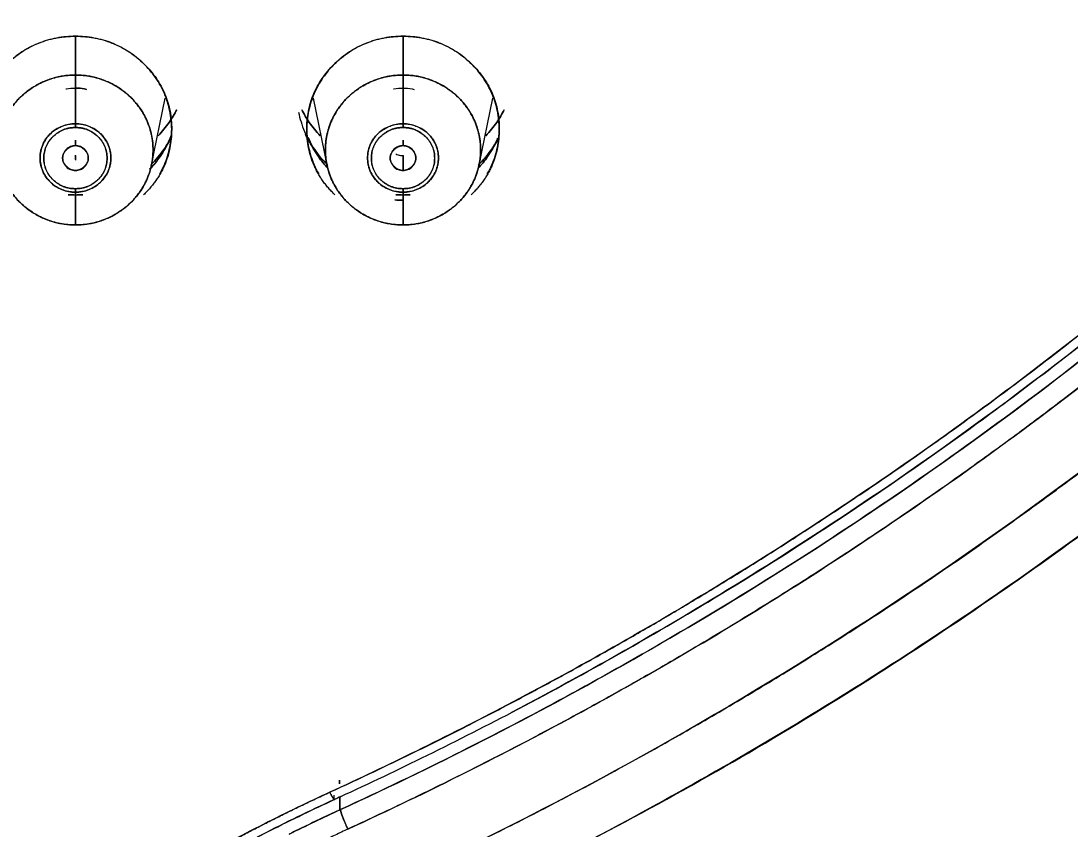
# Model space of a CAD drawing. Header units: inches. Extents: x 1105 to 1525, y -292 to 302.
# Drawn here: x 1233.55 to 1251.81, y -24.84 to -10.78 of the extents above; entities that cross this region are included whole.
import ezdxf

# ---------------------------------------------------------------- set-up
doc = ezdxf.new("R2010")
doc.units = ezdxf.units.IN
doc.header["$LTSCALE"] = 2.42
doc.header["$MEASUREMENT"] = 0
doc.header["$PDMODE"] = 3
doc.header["$PDSIZE"] = 0.3125
doc.layers.get('0').update_dxf_attribs({"linetype": 'CONTINUOUS'})
doc.layers.get('Defpoints').update_dxf_attribs({"linetype": 'CONTINUOUS'})
doc.layers.add('DIM', color=3, linetype='CONTINUOUS', lineweight=18)
doc.styles.get("Standard").update_dxf_attribs({"font": 'arial.ttf', "width": 0.8})
doc.dimstyles.new('ISO-25', dxfattribs={"dimtxt": 5, "dimasz": 2.5, "dimexe": 1.25, "dimexo": 0.625, "dimgap": 2, "dimtad": 1, "dimtih": 1, "dimtoh": 1, "dimdec": 1, "dimdsep": 46, "dimtxsty": 'Standard', "dimcen": 0, "dimclrd": 3, "dimclre": 3, "dimclrt": 4, "dimadec": 0, "dimazin": 0, "dimtfac": 1, "dimtdec": 1, "dimtmove": 0, "dimatfit": 3, "dimfxl": 1, "dimarcsym": 0})

# ---------------------------------------------------------------- blocks, each defined once
blk = doc.blocks.new('*D1')
at = {"layer": 'Defpoints', "color": 0, "transparency": 16777216}
for p in [(1211.201, 101.815), (1211.201, -172.578), (1309.638, -172.578)]:
    blk.add_point(p, dxfattribs=at)
at = {"layer": 'DIM', "color": 3, "lineweight": -2, "transparency": 16777216}
for p, q in [((1211.826, 101.815), (1310.888, 101.815)), ((1309.638, 96.815), (1309.638, -30.872)), ((1309.638, -167.578), (1309.638, -39.892)), ((1211.826, -172.578), (1310.888, -172.578))]:
    blk.add_line(p, q, dxfattribs=at)
at = {"layer": 'DIM', "color": 3, "transparency": 16777216}
for points in [[(1308.805, 96.815), (1310.472, 96.815), (1309.638, 101.815)], [(1308.805, -167.578), (1310.472, -167.578), (1309.638, -172.578)]]:
    blk.add_solid(points, dxfattribs=at)
at = {"layer": 'DIM', "color": 4, "transparency": 16777216, "insert": (1309.638, -35.382), "char_height": 5, "attachment_point": 5}
blk.add_mtext('274.4', dxfattribs=at)

msp = doc.modelspace()

# ---------------------------------------------------------------- linework, layer by layer
at = {"linetype": 'Continuous', "lineweight": 18, "extrusion": (0, 1, 0)}
for p, q in [((1235.825, -13.282), (1236.064, -12.125)), ((1238.637, -12.125), (1238.876, -13.282)), ((1241.525, -13.282), (1241.764, -12.125)), ((1234.501, -13.123), (1234.501, -13.115)), ((1234.501, -13.121), (1234.501, -13.123)), ((1240.201, -13.123), (1240.201, -13.115)), ((1240.201, -13.121), (1240.201, -13.123))]:
    msp.add_line(p, q, dxfattribs=at)
at = {"linetype": 'Continuous', "lineweight": 18}
for points, degree, knots in [([(1195.817, 93.394), (1202.015, 94.846), (1208.388, 95.111), (1213.318, 95.316), (1218.223, 94.804), (1224.622, 94.135), (1230.757, 92.275), (1238.11, 90.045), (1244.729, 86.221), (1251.525, 82.295), (1257.155, 76.908), (1262.782, 71.525), (1266.914, 64.997), (1271.044, 58.472), (1273.44, 51.181), (1275.835, 43.891), (1276.356, 36.257), (1276.877, 28.632), (1275.497, 21.105), (1274.115, 13.574), (1270.908, 6.579), (1268.052, 0.347), (1263.883, -5.15), (1257.961, -12.96), (1249.886, -18.696), (1244.869, -22.26), (1239.241, -24.844)], 2, [0, 0, 0, 0.125, 0.125, 0.1875, 0.1875, 0.25, 0.25, 0.3125, 0.3125, 0.375, 0.375, 0.4375, 0.4375, 0.5, 0.5, 0.5625, 0.5625, 0.625, 0.625, 0.6875, 0.6875, 0.75, 0.75, 0.875, 0.875, 1, 1, 1]), ([(1239.241, -24.844), (1239.945, -24.521), (1241.272, -23.883), (1243.174, -22.889), (1245.001, -21.861), (1246.885, -20.721), (1248.901, -19.401), (1251.067, -17.862), (1253.381, -16.063), (1255.852, -13.947), (1258.478, -11.445), (1261.219, -8.502), (1263.993, -5.097), (1266.701, -1.233), (1269.256, 3.091), (1271.566, 7.863), (1273.516, 12.997), (1275.013, 18.357), (1276.016, 23.822), (1276.519, 29.339), (1276.519, 34.879), (1276.016, 40.4), (1275.013, 45.856), (1273.519, 51.206), (1271.546, 56.409), (1269.108, 61.424), (1266.224, 66.213), (1262.916, 70.741), (1259.21, 74.971), (1255.137, 78.868), (1250.725, 82.407), (1245.994, 85.568), (1241.004, 88.308), (1235.91, 90.561), (1230.9, 92.3), (1226.102, 93.564), (1221.565, 94.42), (1217.342, 94.931), (1213.501, 95.163), (1210.069, 95.186), (1207.014, 95.06), (1204.285, 94.831), (1201.84, 94.532), (1199.657, 94.187), (1197.676, 93.811), (1196.425, 93.537), (1195.817, 93.394)], 3, [0, 0, 0, 0, 0.012202, 0.023189, 0.033858, 0.045296, 0.057999, 0.071972, 0.087381, 0.104481, 0.123651, 0.145097, 0.168608, 0.193819, 0.220656, 0.249232, 0.279085, 0.309194, 0.339088, 0.368937, 0.398843, 0.428755, 0.458652, 0.488547, 0.518447, 0.548347, 0.57824, 0.608136, 0.638049, 0.667943, 0.697772, 0.727718, 0.757896, 0.787508, 0.81533, 0.841142, 0.865293, 0.887639, 0.907732, 0.925508, 0.941345, 0.955585, 0.96839, 0.979913, 0.990205, 1, 1, 1, 1]), ([(1195.887, 93.19), (1196.492, 93.332), (1197.738, 93.605), (1199.71, 93.979), (1201.883, 94.322), (1204.316, 94.62), (1207.033, 94.848), (1210.074, 94.973), (1213.49, 94.95), (1217.314, 94.719), (1221.518, 94.21), (1226.034, 93.358), (1230.81, 92.1), (1235.796, 90.369), (1240.867, 88.127), (1245.834, 85.4), (1250.543, 82.252), (1254.935, 78.73), (1258.989, 74.851), (1262.678, 70.64), (1265.971, 66.134), (1268.842, 61.366), (1271.269, 56.374), (1273.233, 51.195), (1274.72, 45.87), (1275.718, 40.438), (1276.219, 34.943), (1276.219, 29.429), (1275.719, 23.937), (1274.72, 18.497), (1273.23, 13.162), (1271.289, 8.051), (1268.99, 3.302), (1266.446, -1.003), (1263.75, -4.849), (1260.989, -8.238), (1258.26, -11.168), (1255.647, -13.658), (1253.187, -15.765), (1250.884, -17.555), (1248.728, -19.088), (1246.721, -20.401), (1244.846, -21.536), (1243.027, -22.56), (1241.133, -23.549), (1239.813, -24.184), (1239.113, -24.505)], 3, [0, 0, 0, 0, 0.009795, 0.020087, 0.03161, 0.044415, 0.058655, 0.074492, 0.092268, 0.112361, 0.134707, 0.158858, 0.18467, 0.212492, 0.242104, 0.272282, 0.302228, 0.332057, 0.361951, 0.391864, 0.42176, 0.451653, 0.481553, 0.511453, 0.541348, 0.571245, 0.601157, 0.631063, 0.660912, 0.690806, 0.720915, 0.750768, 0.779344, 0.806181, 0.831392, 0.854903, 0.876349, 0.895519, 0.912619, 0.928028, 0.942001, 0.954704, 0.966142, 0.976811, 0.987798, 1, 1, 1, 1]), ([(1238.926, -24.204), (1244.594, -21.601), (1249.636, -17.993), (1253.679, -15.099), (1257.214, -11.632), (1261.748, -7.184), (1265.281, -1.952), (1269.377, 4.114), (1271.926, 10.932), (1274.313, 17.314), (1275.221, 24.04), (1276.204, 31.32), (1275.41, 38.624), (1274.478, 47.195), (1271.171, 55.203), (1268.094, 62.655), (1263.166, 69.11), (1259.017, 74.545), (1253.753, 79.002), (1248.176, 83.723), (1241.629, 87.101), (1235.346, 90.344), (1228.485, 92.185), (1218.496, 94.865), (1208.135, 94.39), (1201.98, 94.108), (1195.989, 92.705)], 2, [0, 0, 0, 0.125, 0.125, 0.1875, 0.1875, 0.25, 0.25, 0.3125, 0.3125, 0.375, 0.375, 0.4375, 0.4375, 0.5, 0.5, 0.5625, 0.5625, 0.625, 0.625, 0.6875, 0.6875, 0.75, 0.75, 0.875, 0.875, 1, 1, 1]), ([(1195.989, 92.705), (1196.681, 92.867), (1198.001, 93.154), (1199.941, 93.514), (1201.848, 93.812), (1203.864, 94.068), (1206.081, 94.278), (1208.538, 94.424), (1211.258, 94.481), (1214.287, 94.415), (1217.665, 94.179), (1221.39, 93.718), (1225.413, 92.977), (1229.663, 91.91), (1234.077, 90.476), (1238.587, 88.642), (1243.083, 86.403), (1247.409, 83.81), (1251.422, 80.959), (1255.075, 77.927), (1258.424, 74.708), (1261.577, 71.202), (1264.604, 67.271), (1267.483, 62.819), (1270.107, 57.845), (1272.33, 52.456), (1274.036, 46.829), (1275.168, 41.173), (1275.735, 35.705), (1275.811, 30.574), (1275.491, 25.797), (1274.836, 21.258), (1273.845, 16.787), (1272.478, 12.274), (1270.697, 7.727), (1268.522, 3.274), (1266.041, -0.911), (1263.375, -4.71), (1260.618, -8.09), (1257.835, -11.072), (1255.092, -13.667), (1252.471, -15.879), (1250.029, -17.736), (1247.779, -19.294), (1245.71, -20.607), (1243.81, -21.721), (1242.074, -22.664), (1240.467, -23.48), (1239.433, -23.971), (1238.926, -24.204)], 3, [0, 0, 0, 0, 0.011269, 0.021419, 0.031278, 0.041852, 0.053605, 0.066538, 0.08081, 0.096678, 0.114498, 0.1344, 0.156117, 0.179301, 0.203861, 0.229789, 0.256714, 0.283873, 0.310306, 0.335514, 0.360061, 0.38505, 0.41157, 0.440282, 0.471001, 0.502948, 0.535235, 0.566974, 0.597228, 0.625207, 0.651, 0.675617, 0.700265, 0.725877, 0.752635, 0.779868, 0.806498, 0.831609, 0.855023, 0.876985, 0.897373, 0.915773, 0.93207, 0.946569, 0.959582, 0.971263, 0.981756, 0.991115, 1, 1, 1, 1]), ([(1239.103, -24.51), (1240.897, -23.686), (1242.653, -22.782), (1245.218, -21.313), (1246.061, -20.804), (1247.723, -19.75), (1248.541, -19.205), (1250.955, -17.515), (1252.51, -16.317), (1255.501, -13.789), (1256.937, -12.458), (1258.991, -10.371), (1259.66, -9.661), (1260.962, -8.21), (1261.596, -7.471), (1263.443, -5.211), (1264.604, -3.65), (1266.771, -0.431), (1267.778, 1.226), (1269.631, 4.623), (1270.477, 6.362), (1272, 9.909), (1272.678, 11.716), (1273.858, 15.382), (1274.361, 17.242), (1275.188, 20.997), (1275.513, 22.893), (1275.863, 25.753), (1275.958, 26.708), (1276.101, 28.623), (1276.15, 29.582), (1276.228, 32.461), (1276.188, 34.382), (1275.928, 38.214), (1275.707, 40.123), (1275.239, 42.967), (1275.061, 43.912), (1274.66, 45.792), (1274.437, 46.728), (1273.702, 49.519), (1273.124, 51.357), (1271.795, 54.976), (1271.044, 56.756), (1269.794, 59.37), (1269.357, 60.232), (1268.442, 61.937), (1267.964, 62.778), (1266.472, 65.271), (1265.398, 66.889), (1263.1, 70.022), (1261.877, 71.538), (1259.939, 73.726), (1259.276, 74.441), (1257.915, 75.841), (1257.219, 76.525), (1255.081, 78.532), (1253.592, 79.807), (1250.5, 82.22), (1248.896, 83.358), (1245.588, 85.486), (1243.884, 86.478), (1240.389, 88.304), (1238.598, 89.14), (1236.772, 89.895)], 3, [0, 0, 0, 0, 0.040001, 0.040001, 0.060001, 0.060001, 0.080002, 0.080002, 0.120002, 0.120002, 0.160003, 0.160003, 0.180004, 0.180004, 0.200004, 0.200004, 0.240005, 0.240005, 0.280006, 0.280006, 0.320006, 0.320006, 0.360007, 0.360007, 0.400008, 0.400008, 0.440009, 0.440009, 0.460009, 0.460009, 0.48001, 0.48001, 0.52001, 0.52001, 0.560011, 0.560011, 0.580012, 0.580012, 0.600012, 0.600012, 0.640013, 0.640013, 0.680014, 0.680014, 0.700014, 0.700014, 0.720014, 0.720014, 0.760015, 0.760015, 0.800016, 0.800016, 0.820016, 0.820016, 0.840017, 0.840017, 0.880018, 0.880018, 0.920018, 0.920018, 0.960019, 0.960019, 1, 1, 1, 1]), ([(1239.012, -24.327), (1239.52, -24.094), (1240.558, -23.601), (1242.17, -22.783), (1243.911, -21.837), (1245.817, -20.72), (1247.893, -19.402), (1250.149, -17.84), (1252.599, -15.976), (1255.228, -13.758), (1257.98, -11.155), (1260.771, -8.164), (1263.537, -4.773), (1266.211, -0.963), (1268.7, 3.236), (1270.881, 7.702), (1272.667, 12.263), (1274.039, 16.791), (1275.033, 21.275), (1275.691, 25.828), (1275.973, 30.05), (1275.971, 32.772), (1275.938, 33.914)], 3, [0, 0, 0, 0, 0.022582, 0.046368, 0.073038, 0.102727, 0.135799, 0.172651, 0.21407, 0.260836, 0.312656, 0.368473, 0.427982, 0.491805, 0.559487, 0.628704, 0.696711, 0.761806, 0.824451, 0.887019, 0.952574, 1, 1, 1, 1]), ([(1241.102, -25.267), (1249.354, -21.255), (1256.162, -15.22), (1262.969, -9.187), (1267.816, -1.588), (1272.663, 6.009), (1277.701, 23.183), (1277.701, 32.107)], 2, [0, 0, 0, 0.25, 0.25, 0.5, 0.5, 0.75, 1, 1, 1]), ([(1277.701, 32.107), (1277.701, 29.152), (1277.277, 23.24), (1275.385, 14.541), (1272.272, 6.176), (1267.997, -1.695), (1262.64, -8.923), (1256.305, -15.37), (1249.112, -20.914), (1243.836, -23.938), (1241.102, -25.267)], 3, [0, 0, 0, 0, 0.125, 0.25, 0.375, 0.5, 0.625, 0.75, 0.875, 1, 1, 1, 1]), ([(1275.784, 27.499), (1275.593, 25.031), (1274.865, 19.812), (1272.72, 12.023), (1269.397, 4.294), (1265.043, -2.932), (1259.735, -9.533), (1253.564, -15.396), (1247.565, -19.744), (1243.604, -22.021), (1242.091, -22.814)], 3, [0, 0, 0, 0, 0.118799, 0.252404, 0.386083, 0.519673, 0.652929, 0.786499, 0.92016, 1, 1, 1, 1]), ([(1274.234, 8.798), (1274.034, 8.298), (1273.828, 7.8), (1273.018, 5.914), (1272.367, 4.535), (1270.959, 1.809), (1270.201, 0.462), (1268.581, -2.189), (1267.719, -3.492), (1265.895, -6.045), (1264.933, -7.294), (1262.914, -9.726), (1261.857, -10.91), (1259.657, -13.203), (1258.514, -14.311), (1256.149, -16.446), (1254.927, -17.471), (1252.416, -19.431), (1251.127, -20.366), (1248.491, -22.139), (1247.144, -22.977), (1244.405, -24.552), (1243.013, -25.29), (1241.604, -25.975)], 3, [0, 0, 0, 0, 0.034539, 0.034539, 0.131085, 0.131085, 0.227631, 0.227631, 0.324178, 0.324178, 0.420724, 0.420724, 0.51727, 0.51727, 0.613816, 0.613816, 0.710362, 0.710362, 0.806908, 0.806908, 0.903454, 0.903454, 1, 1, 1, 1]), ([(1241.571, -25.981), (1243.157, -25.219), (1246.267, -23.569), (1250.608, -20.788), (1254.521, -17.85), (1258.235, -14.631), (1261.644, -11.203), (1264.666, -7.666), (1267.244, -4.213), (1269.524, -0.721), (1271.589, 2.968), (1273.097, 6.064), (1273.86, 7.952), (1274.097, 8.571)], 3, [0, 0, 0, 0, 0.107201, 0.215423, 0.315586, 0.407689, 0.517937, 0.613855, 0.695492, 0.785205, 0.872942, 0.958702, 1, 1, 1, 1]), ([(1234.501, -11.047), (1234.391, -11.047), (1234.281, -11.058), (1234.066, -11.099), (1233.961, -11.13), (1233.758, -11.211), (1233.661, -11.261), (1233.479, -11.379), (1233.394, -11.446), (1233.239, -11.596), (1233.169, -11.678), (1233.047, -11.854), (1232.996, -11.948), (1232.912, -12.143), (1232.88, -12.245), (1232.837, -12.453), (1232.826, -12.559), (1232.826, -12.77), (1232.837, -12.876), (1232.88, -13.084), (1232.912, -13.186), (1232.964, -13.308), (1232.975, -13.332), (1232.987, -13.356)], 3, [0, 0, 0, 0, 0.097575, 0.097575, 0.195151, 0.195151, 0.292726, 0.292726, 0.390301, 0.390301, 0.487876, 0.487876, 0.585452, 0.585452, 0.683027, 0.683027, 0.780602, 0.780602, 0.878177, 0.878177, 0.975753, 0.975753, 1, 1, 1, 1]), ([(1233.316, -13.808), (1232.826, -13.335), (1232.826, -11.995), (1233.806, -11.047), (1234.501, -11.047)], 2, [0, 0, 0, 0.333319, 0.66666, 1, 1, 1]), ([(1235.967, -13.444), (1235.997, -13.392), (1236.024, -13.338), (1236.089, -13.186), (1236.121, -13.084), (1236.164, -12.876), (1236.175, -12.77), (1236.175, -12.559), (1236.164, -12.453), (1236.121, -12.245), (1236.089, -12.143), (1236.006, -11.948), (1235.954, -11.854), (1235.832, -11.678), (1235.762, -11.596), (1235.607, -11.446), (1235.522, -11.379), (1235.34, -11.261), (1235.243, -11.211), (1235.04, -11.13), (1234.935, -11.099), (1234.72, -11.058), (1234.61, -11.047), (1234.501, -11.047)], 3, [0, 0, 0, 0, 0.053232, 0.053232, 0.147909, 0.147909, 0.242586, 0.242586, 0.337262, 0.337262, 0.431939, 0.431939, 0.526616, 0.526616, 0.621293, 0.621293, 0.71597, 0.71597, 0.810646, 0.810646, 0.905323, 0.905323, 1, 1, 1, 1]), ([(1234.501, -11.047), (1235.194, -11.047), (1236.175, -11.994), (1236.175, -13.334), (1235.685, -13.808)], 2, [0, 0, 0, 0.33334, 0.666681, 1, 1, 1]), ([(1240.201, -11.047), (1240.091, -11.047), (1239.981, -11.058), (1239.766, -11.099), (1239.661, -11.13), (1239.458, -11.211), (1239.361, -11.261), (1239.179, -11.379), (1239.094, -11.446), (1238.939, -11.596), (1238.869, -11.678), (1238.747, -11.854), (1238.696, -11.948), (1238.612, -12.143), (1238.58, -12.245), (1238.537, -12.453), (1238.526, -12.559), (1238.526, -12.77), (1238.537, -12.876), (1238.58, -13.084), (1238.612, -13.186), (1238.677, -13.338), (1238.704, -13.392), (1238.734, -13.444)], 3, [0, 0, 0, 0, 0.094677, 0.094677, 0.189354, 0.189354, 0.28403, 0.28403, 0.378707, 0.378707, 0.473384, 0.473384, 0.568061, 0.568061, 0.662738, 0.662738, 0.757414, 0.757414, 0.852091, 0.852091, 0.946768, 0.946768, 1, 1, 1, 1]), ([(1239.016, -13.808), (1238.526, -13.335), (1238.526, -11.995), (1239.506, -11.047), (1240.201, -11.047)], 2, [0, 0, 0, 0.333319, 0.66666, 1, 1, 1]), ([(1241.667, -13.444), (1241.697, -13.392), (1241.724, -13.338), (1241.789, -13.186), (1241.821, -13.084), (1241.864, -12.876), (1241.875, -12.77), (1241.875, -12.559), (1241.864, -12.453), (1241.821, -12.245), (1241.789, -12.143), (1241.706, -11.948), (1241.654, -11.854), (1241.532, -11.678), (1241.462, -11.596), (1241.307, -11.446), (1241.222, -11.379), (1241.04, -11.261), (1240.943, -11.211), (1240.74, -11.13), (1240.635, -11.099), (1240.42, -11.058), (1240.31, -11.047), (1240.201, -11.047)], 3, [0, 0, 0, 0, 0.053232, 0.053232, 0.147909, 0.147909, 0.242586, 0.242586, 0.337262, 0.337262, 0.431939, 0.431939, 0.526616, 0.526616, 0.621293, 0.621293, 0.71597, 0.71597, 0.810646, 0.810646, 0.905323, 0.905323, 1, 1, 1, 1]), ([(1240.201, -11.047), (1240.894, -11.047), (1241.875, -11.994), (1241.875, -13.334), (1241.385, -13.808)], 2, [0, 0, 0, 0.33334, 0.666681, 1, 1, 1]), ([(1234.501, -14.331), (1234.412, -14.331), (1234.324, -14.323), (1234.15, -14.289), (1234.065, -14.265), (1233.902, -14.199), (1233.824, -14.159), (1233.677, -14.064), (1233.608, -14.009), (1233.483, -13.889), (1233.427, -13.822), (1233.328, -13.68), (1233.286, -13.605), (1233.219, -13.447), (1233.193, -13.365), (1233.158, -13.197), (1233.15, -13.112), (1233.15, -12.941), (1233.158, -12.856), (1233.193, -12.688), (1233.219, -12.606), (1233.286, -12.448), (1233.328, -12.373), (1233.427, -12.231), (1233.483, -12.164), (1233.608, -12.044), (1233.677, -11.989), (1233.824, -11.894), (1233.902, -11.854), (1234.065, -11.788), (1234.15, -11.763), (1234.324, -11.73), (1234.412, -11.722), (1234.501, -11.722)], 3, [0, 0, 0, 0, 0.0625, 0.0625, 0.125, 0.125, 0.1875, 0.1875, 0.25, 0.25, 0.3125, 0.3125, 0.375, 0.375, 0.4375, 0.4375, 0.5, 0.5, 0.5625, 0.5625, 0.625, 0.625, 0.6875, 0.6875, 0.75, 0.75, 0.8125, 0.8125, 0.875, 0.875, 0.9375, 0.9375, 1, 1, 1, 1]), ([(1234.501, -11.722), (1234.589, -11.722), (1234.677, -11.73), (1234.851, -11.763), (1234.936, -11.788), (1235.099, -11.854), (1235.177, -11.894), (1235.324, -11.989), (1235.393, -12.044), (1235.518, -12.164), (1235.575, -12.231), (1235.673, -12.373), (1235.715, -12.448), (1235.782, -12.606), (1235.808, -12.688), (1235.843, -12.856), (1235.851, -12.941), (1235.851, -13.112), (1235.843, -13.197), (1235.808, -13.365), (1235.782, -13.447), (1235.715, -13.605), (1235.673, -13.68), (1235.575, -13.822), (1235.518, -13.889), (1235.393, -14.009), (1235.324, -14.064), (1235.177, -14.159), (1235.099, -14.199), (1234.936, -14.265), (1234.851, -14.289), (1234.677, -14.323), (1234.589, -14.331), (1234.501, -14.331)], 3, [0, 0, 0, 0, 0.0625, 0.0625, 0.125, 0.125, 0.1875, 0.1875, 0.25, 0.25, 0.3125, 0.3125, 0.375, 0.375, 0.4375, 0.4375, 0.5, 0.5, 0.5625, 0.5625, 0.625, 0.625, 0.6875, 0.6875, 0.75, 0.75, 0.8125, 0.8125, 0.875, 0.875, 0.9375, 0.9375, 1, 1, 1, 1]), ([(1240.201, -14.331), (1240.112, -14.331), (1240.024, -14.323), (1239.85, -14.289), (1239.765, -14.265), (1239.602, -14.199), (1239.524, -14.159), (1239.377, -14.064), (1239.308, -14.009), (1239.183, -13.889), (1239.127, -13.822), (1239.028, -13.68), (1238.986, -13.605), (1238.919, -13.447), (1238.893, -13.365), (1238.858, -13.197), (1238.85, -13.112), (1238.85, -12.941), (1238.858, -12.856), (1238.893, -12.688), (1238.919, -12.606), (1238.986, -12.448), (1239.028, -12.373), (1239.127, -12.231), (1239.183, -12.164), (1239.308, -12.044), (1239.377, -11.989), (1239.524, -11.894), (1239.602, -11.854), (1239.765, -11.788), (1239.85, -11.763), (1240.024, -11.73), (1240.112, -11.722), (1240.201, -11.722)], 3, [0, 0, 0, 0, 0.0625, 0.0625, 0.125, 0.125, 0.1875, 0.1875, 0.25, 0.25, 0.3125, 0.3125, 0.375, 0.375, 0.4375, 0.4375, 0.5, 0.5, 0.5625, 0.5625, 0.625, 0.625, 0.6875, 0.6875, 0.75, 0.75, 0.8125, 0.8125, 0.875, 0.875, 0.9375, 0.9375, 1, 1, 1, 1]), ([(1240.201, -11.722), (1240.289, -11.722), (1240.377, -11.73), (1240.551, -11.763), (1240.636, -11.788), (1240.799, -11.854), (1240.877, -11.894), (1241.024, -11.989), (1241.093, -12.044), (1241.218, -12.164), (1241.275, -12.231), (1241.373, -12.373), (1241.415, -12.448), (1241.482, -12.606), (1241.508, -12.688), (1241.543, -12.856), (1241.551, -12.941), (1241.551, -13.112), (1241.543, -13.197), (1241.508, -13.365), (1241.482, -13.447), (1241.415, -13.605), (1241.373, -13.68), (1241.275, -13.822), (1241.218, -13.889), (1241.093, -14.009), (1241.024, -14.064), (1240.877, -14.159), (1240.799, -14.199), (1240.636, -14.265), (1240.551, -14.289), (1240.377, -14.323), (1240.289, -14.331), (1240.201, -14.331)], 3, [0, 0, 0, 0, 0.0625, 0.0625, 0.125, 0.125, 0.1875, 0.1875, 0.25, 0.25, 0.3125, 0.3125, 0.375, 0.375, 0.4375, 0.4375, 0.5, 0.5, 0.5625, 0.5625, 0.625, 0.625, 0.6875, 0.6875, 0.75, 0.75, 0.8125, 0.8125, 0.875, 0.875, 0.9375, 0.9375, 1, 1, 1, 1]), ([(1234.334, -11.965), (1234.337, -11.965), (1234.34, -11.964), (1234.395, -11.954), (1234.448, -11.948), (1234.501, -11.948)], 3, [0, 0, 0, 0, 0.050105, 0.050105, 1, 1, 1, 1]), ([(1234.501, -11.948), (1234.554, -11.948), (1234.607, -11.954), (1234.67, -11.966), (1234.682, -11.968), (1234.693, -11.971)], 3, [0, 0, 0, 0, 0.817327, 0.817327, 1, 1, 1, 1]), ([(1234.693, -11.971), (1234.682, -11.968), (1234.67, -11.966), (1234.607, -11.954), (1234.554, -11.948), (1234.501, -11.948)], 3, [0, 0, 0, 0, 0.182673, 0.182673, 1, 1, 1, 1]), ([(1240.034, -11.965), (1240.037, -11.965), (1240.04, -11.964), (1240.095, -11.954), (1240.148, -11.948), (1240.201, -11.948)], 3, [0, 0, 0, 0, 0.050105, 0.050105, 1, 1, 1, 1]), ([(1240.201, -11.948), (1240.254, -11.948), (1240.307, -11.954), (1240.37, -11.966), (1240.382, -11.968), (1240.393, -11.971)], 3, [0, 0, 0, 0, 0.817327, 0.817327, 1, 1, 1, 1]), ([(1235.941, -12.78), (1236.011, -12.707), (1236.074, -12.628), (1236.18, -12.475), (1236.224, -12.401), (1236.263, -12.325)], 3, [0, 0, 0, 0, 0.538758, 0.538758, 1, 1, 1, 1]), ([(1236.263, -12.325), (1236.224, -12.401), (1236.18, -12.475), (1236.074, -12.628), (1236.011, -12.707), (1235.941, -12.78)], 3, [0, 0, 0, 0, 0.461241, 0.461241, 1, 1, 1, 1]), ([(1238.381, -12.368), (1238.405, -12.483), (1238.44, -12.595), (1238.533, -12.812), (1238.59, -12.916), (1238.725, -13.111), (1238.803, -13.202), (1238.891, -13.287), (1238.893, -13.289), (1238.895, -13.291)], 3, [0, 0, 0, 0, 0.330052, 0.330052, 0.660931, 0.660931, 0.99181, 0.99181, 1, 1, 1, 1]), ([(1238.438, -12.325), (1238.477, -12.401), (1238.521, -12.475), (1238.627, -12.628), (1238.69, -12.707), (1238.76, -12.78)], 3, [0, 0, 0, 0, 0.461241, 0.461241, 1, 1, 1, 1]), ([(1238.76, -12.78), (1238.69, -12.707), (1238.627, -12.628), (1238.521, -12.475), (1238.477, -12.401), (1238.438, -12.325)], 3, [0, 0, 0, 0, 0.538758, 0.538758, 1, 1, 1, 1]), ([(1241.641, -12.78), (1241.711, -12.707), (1241.774, -12.628), (1241.88, -12.475), (1241.924, -12.401), (1241.963, -12.325)], 3, [0, 0, 0, 0, 0.538758, 0.538758, 1, 1, 1, 1]), ([(1241.963, -12.325), (1241.924, -12.401), (1241.88, -12.475), (1241.774, -12.628), (1241.711, -12.707), (1241.641, -12.78)], 3, [0, 0, 0, 0, 0.461241, 0.461241, 1, 1, 1, 1]), ([(1234.501, -12.569), (1234.46, -12.569), (1234.42, -12.573), (1234.341, -12.588), (1234.302, -12.6), (1234.227, -12.63), (1234.191, -12.648), (1234.124, -12.691), (1234.093, -12.716), (1234.036, -12.771), (1234.01, -12.802), (1233.965, -12.867), (1233.946, -12.901), (1233.915, -12.973), (1233.904, -13.011), (1233.888, -13.087), (1233.884, -13.126), (1233.884, -13.204), (1233.888, -13.243), (1233.904, -13.32), (1233.915, -13.357), (1233.946, -13.429), (1233.965, -13.464), (1234.01, -13.528), (1234.036, -13.559), (1234.093, -13.614), (1234.124, -13.639), (1234.191, -13.682), (1234.227, -13.7), (1234.302, -13.73), (1234.341, -13.742), (1234.42, -13.757), (1234.46, -13.761), (1234.501, -13.761)], 3, [0, 0, 0, 0, 0.0625, 0.0625, 0.125, 0.125, 0.1875, 0.1875, 0.25, 0.25, 0.3125, 0.3125, 0.375, 0.375, 0.4375, 0.4375, 0.5, 0.5, 0.5625, 0.5625, 0.625, 0.625, 0.6875, 0.6875, 0.75, 0.75, 0.8125, 0.8125, 0.875, 0.875, 0.9375, 0.9375, 1, 1, 1, 1]), ([(1234.501, -13.761), (1234.541, -13.761), (1234.581, -13.757), (1234.66, -13.742), (1234.699, -13.73), (1234.774, -13.7), (1234.81, -13.682), (1234.877, -13.639), (1234.908, -13.614), (1234.965, -13.559), (1234.991, -13.528), (1235.036, -13.464), (1235.055, -13.429), (1235.086, -13.357), (1235.097, -13.32), (1235.113, -13.243), (1235.117, -13.204), (1235.117, -13.126), (1235.113, -13.087), (1235.097, -13.011), (1235.086, -12.973), (1235.055, -12.901), (1235.036, -12.867), (1234.991, -12.802), (1234.965, -12.771), (1234.908, -12.716), (1234.877, -12.691), (1234.81, -12.648), (1234.774, -12.63), (1234.699, -12.6), (1234.66, -12.588), (1234.581, -12.573), (1234.541, -12.569), (1234.501, -12.569)], 3, [0, 0, 0, 0, 0.0625, 0.0625, 0.125, 0.125, 0.1875, 0.1875, 0.25, 0.25, 0.3125, 0.3125, 0.375, 0.375, 0.4375, 0.4375, 0.5, 0.5, 0.5625, 0.5625, 0.625, 0.625, 0.6875, 0.6875, 0.75, 0.75, 0.8125, 0.8125, 0.875, 0.875, 0.9375, 0.9375, 1, 1, 1, 1]), ([(1240.201, -12.569), (1240.16, -12.569), (1240.12, -12.573), (1240.041, -12.588), (1240.002, -12.6), (1239.927, -12.63), (1239.891, -12.648), (1239.824, -12.691), (1239.793, -12.716), (1239.736, -12.771), (1239.71, -12.802), (1239.665, -12.867), (1239.646, -12.901), (1239.615, -12.973), (1239.604, -13.011), (1239.588, -13.087), (1239.584, -13.126), (1239.584, -13.204), (1239.588, -13.243), (1239.604, -13.32), (1239.615, -13.357), (1239.646, -13.429), (1239.665, -13.464), (1239.71, -13.528), (1239.736, -13.559), (1239.793, -13.614), (1239.824, -13.639), (1239.891, -13.682), (1239.927, -13.7), (1240.002, -13.73), (1240.041, -13.742), (1240.12, -13.757), (1240.16, -13.761), (1240.201, -13.761)], 3, [0, 0, 0, 0, 0.0625, 0.0625, 0.125, 0.125, 0.1875, 0.1875, 0.25, 0.25, 0.3125, 0.3125, 0.375, 0.375, 0.4375, 0.4375, 0.5, 0.5, 0.5625, 0.5625, 0.625, 0.625, 0.6875, 0.6875, 0.75, 0.75, 0.8125, 0.8125, 0.875, 0.875, 0.9375, 0.9375, 1, 1, 1, 1]), ([(1240.201, -13.761), (1240.241, -13.761), (1240.281, -13.757), (1240.36, -13.742), (1240.399, -13.73), (1240.474, -13.7), (1240.51, -13.682), (1240.577, -13.639), (1240.608, -13.614), (1240.665, -13.559), (1240.691, -13.528), (1240.736, -13.464), (1240.755, -13.429), (1240.786, -13.357), (1240.797, -13.32), (1240.813, -13.243), (1240.817, -13.204), (1240.817, -13.126), (1240.813, -13.087), (1240.797, -13.011), (1240.786, -12.973), (1240.755, -12.901), (1240.736, -12.867), (1240.691, -12.802), (1240.665, -12.771), (1240.608, -12.716), (1240.577, -12.691), (1240.51, -12.648), (1240.474, -12.63), (1240.399, -12.6), (1240.36, -12.588), (1240.281, -12.573), (1240.241, -12.569), (1240.201, -12.569)], 3, [0, 0, 0, 0, 0.0625, 0.0625, 0.125, 0.125, 0.1875, 0.1875, 0.25, 0.25, 0.3125, 0.3125, 0.375, 0.375, 0.4375, 0.4375, 0.5, 0.5, 0.5625, 0.5625, 0.625, 0.625, 0.6875, 0.6875, 0.75, 0.75, 0.8125, 0.8125, 0.875, 0.875, 0.9375, 0.9375, 1, 1, 1, 1]), ([(1234.501, -13.7), (1234.464, -13.7), (1234.428, -13.697), (1234.358, -13.683), (1234.323, -13.673), (1234.256, -13.646), (1234.224, -13.63), (1234.165, -13.591), (1234.137, -13.569), (1234.086, -13.52), (1234.063, -13.493), (1234.023, -13.435), (1234.005, -13.404), (1233.978, -13.339), (1233.967, -13.306), (1233.953, -13.238), (1233.95, -13.203), (1233.95, -13.133), (1233.953, -13.098), (1233.967, -13.03), (1233.978, -12.997), (1234.005, -12.932), (1234.023, -12.901), (1234.063, -12.843), (1234.086, -12.816), (1234.137, -12.767), (1234.165, -12.745), (1234.224, -12.706), (1234.256, -12.69), (1234.323, -12.663), (1234.358, -12.653), (1234.428, -12.639), (1234.464, -12.636), (1234.501, -12.636)], 3, [0, 0, 0, 0, 0.0625, 0.0625, 0.125, 0.125, 0.1875, 0.1875, 0.25, 0.25, 0.3125, 0.3125, 0.375, 0.375, 0.4375, 0.4375, 0.5, 0.5, 0.5625, 0.5625, 0.625, 0.625, 0.6875, 0.6875, 0.75, 0.75, 0.8125, 0.8125, 0.875, 0.875, 0.9375, 0.9375, 1, 1, 1, 1]), ([(1234.501, -12.636), (1234.537, -12.636), (1234.573, -12.639), (1234.643, -12.653), (1234.678, -12.663), (1234.745, -12.69), (1234.777, -12.706), (1234.836, -12.745), (1234.864, -12.767), (1234.915, -12.816), (1234.938, -12.843), (1234.978, -12.901), (1234.996, -12.932), (1235.023, -12.997), (1235.034, -13.03), (1235.048, -13.098), (1235.051, -13.133), (1235.051, -13.203), (1235.048, -13.238), (1235.034, -13.306), (1235.023, -13.339), (1234.996, -13.404), (1234.978, -13.435), (1234.938, -13.493), (1234.915, -13.52), (1234.864, -13.569), (1234.836, -13.591), (1234.777, -13.63), (1234.745, -13.646), (1234.678, -13.673), (1234.643, -13.683), (1234.573, -13.697), (1234.537, -13.7), (1234.501, -13.7)], 3, [0, 0, 0, 0, 0.0625, 0.0625, 0.125, 0.125, 0.1875, 0.1875, 0.25, 0.25, 0.3125, 0.3125, 0.375, 0.375, 0.4375, 0.4375, 0.5, 0.5, 0.5625, 0.5625, 0.625, 0.625, 0.6875, 0.6875, 0.75, 0.75, 0.8125, 0.8125, 0.875, 0.875, 0.9375, 0.9375, 1, 1, 1, 1]), ([(1235.805, -13.348), (1235.866, -13.283), (1235.922, -13.214), (1236.037, -13.049), (1236.092, -12.95), (1236.152, -12.809), (1236.167, -12.77), (1236.18, -12.732)], 3, [0, 0, 0, 0, 0.364114, 0.364114, 0.830477, 0.830477, 1, 1, 1, 1]), ([(1238.895, -13.291), (1238.892, -13.288), (1238.636, -13.042), (1238.501, -12.751)], 2, [0, 0, 0, 0.012634, 1, 1, 1]), ([(1240.201, -13.7), (1240.164, -13.7), (1240.128, -13.697), (1240.058, -13.683), (1240.023, -13.673), (1239.956, -13.646), (1239.924, -13.63), (1239.865, -13.591), (1239.837, -13.569), (1239.786, -13.52), (1239.763, -13.493), (1239.723, -13.435), (1239.705, -13.404), (1239.678, -13.339), (1239.667, -13.306), (1239.653, -13.238), (1239.65, -13.203), (1239.65, -13.133), (1239.653, -13.098), (1239.667, -13.03), (1239.678, -12.997), (1239.705, -12.932), (1239.723, -12.901), (1239.763, -12.843), (1239.786, -12.816), (1239.837, -12.767), (1239.865, -12.745), (1239.924, -12.706), (1239.956, -12.69), (1240.023, -12.663), (1240.058, -12.653), (1240.128, -12.639), (1240.164, -12.636), (1240.201, -12.636)], 3, [0, 0, 0, 0, 0.0625, 0.0625, 0.125, 0.125, 0.1875, 0.1875, 0.25, 0.25, 0.3125, 0.3125, 0.375, 0.375, 0.4375, 0.4375, 0.5, 0.5, 0.5625, 0.5625, 0.625, 0.625, 0.6875, 0.6875, 0.75, 0.75, 0.8125, 0.8125, 0.875, 0.875, 0.9375, 0.9375, 1, 1, 1, 1]), ([(1240.201, -12.636), (1240.237, -12.636), (1240.273, -12.639), (1240.343, -12.653), (1240.378, -12.663), (1240.445, -12.69), (1240.477, -12.706), (1240.536, -12.745), (1240.564, -12.767), (1240.615, -12.816), (1240.638, -12.843), (1240.678, -12.901), (1240.696, -12.932), (1240.723, -12.997), (1240.734, -13.03), (1240.748, -13.098), (1240.751, -13.133), (1240.751, -13.203), (1240.748, -13.238), (1240.734, -13.306), (1240.723, -13.339), (1240.696, -13.404), (1240.678, -13.435), (1240.638, -13.493), (1240.615, -13.52), (1240.564, -13.569), (1240.536, -13.591), (1240.477, -13.63), (1240.445, -13.646), (1240.378, -13.673), (1240.343, -13.683), (1240.273, -13.697), (1240.237, -13.7), (1240.201, -13.7)], 3, [0, 0, 0, 0, 0.0625, 0.0625, 0.125, 0.125, 0.1875, 0.1875, 0.25, 0.25, 0.3125, 0.3125, 0.375, 0.375, 0.4375, 0.4375, 0.5, 0.5, 0.5625, 0.5625, 0.625, 0.625, 0.6875, 0.6875, 0.75, 0.75, 0.8125, 0.8125, 0.875, 0.875, 0.9375, 0.9375, 1, 1, 1, 1]), ([(1234.501, -12.95), (1234.471, -12.951), (1234.442, -12.957), (1234.387, -12.979), (1234.363, -12.995), (1234.321, -13.035), (1234.305, -13.059), (1234.282, -13.112), (1234.277, -13.14), (1234.277, -13.196), (1234.283, -13.224), (1234.305, -13.276), (1234.322, -13.3), (1234.363, -13.34), (1234.388, -13.356), (1234.442, -13.378), (1234.471, -13.383), (1234.501, -13.384)], 3, [0, 0, 0, 0, 0.125, 0.125, 0.25, 0.25, 0.375, 0.375, 0.5, 0.5, 0.625, 0.625, 0.75, 0.75, 0.875, 0.875, 1, 1, 1, 1]), ([(1234.501, -13.384), (1234.42, -13.383), (1234.278, -13.249), (1234.277, -13.167), (1234.276, -13.089), (1234.349, -13.018), (1234.418, -12.951), (1234.501, -12.95)], 2, [0, 0, 0, 0.25, 0.5, 0.5, 0.75, 0.75, 1, 1, 1]), ([(1234.501, -13.384), (1234.53, -13.383), (1234.559, -13.378), (1234.613, -13.356), (1234.638, -13.34), (1234.679, -13.3), (1234.696, -13.276), (1234.718, -13.224), (1234.724, -13.196), (1234.725, -13.14), (1234.719, -13.112), (1234.696, -13.059), (1234.68, -13.035), (1234.639, -12.995), (1234.614, -12.979), (1234.559, -12.957), (1234.53, -12.951), (1234.501, -12.95)], 3, [0, 0, 0, 0, 0.125, 0.125, 0.25, 0.25, 0.375, 0.375, 0.5, 0.5, 0.625, 0.625, 0.75, 0.75, 0.875, 0.875, 1, 1, 1, 1]), ([(1234.501, -12.95), (1234.581, -12.951), (1234.723, -13.085), (1234.724, -13.167), (1234.725, -13.245), (1234.652, -13.316), (1234.583, -13.383), (1234.501, -13.384)], 2, [0, 0, 0, 0.25, 0.5, 0.5, 0.75, 0.75, 1, 1, 1]), ([(1236.147, -12.818), (1236.144, -12.828), (1236.14, -12.837), (1236.092, -12.95), (1236.037, -13.049), (1235.918, -13.22), (1235.858, -13.294), (1235.791, -13.362)], 3, [0, 0, 0, 0, 0.046268, 0.046268, 0.564672, 0.564672, 1, 1, 1, 1]), ([(1235.813, -13.284), (1235.899, -13.201), (1235.976, -13.11), (1236.088, -12.948), (1236.129, -12.88), (1236.165, -12.81)], 3, [0, 0, 0, 0, 0.599369, 0.599369, 1, 1, 1, 1]), ([(1238.896, -13.348), (1238.835, -13.283), (1238.779, -13.214), (1238.664, -13.049), (1238.609, -12.95), (1238.56, -12.833), (1238.554, -12.82), (1238.549, -12.807)], 3, [0, 0, 0, 0, 0.409359, 0.409359, 0.933675, 0.933675, 1, 1, 1, 1]), ([(1238.549, -12.807), (1238.554, -12.82), (1238.56, -12.833), (1238.609, -12.95), (1238.664, -13.049), (1238.779, -13.214), (1238.835, -13.283), (1238.896, -13.348)], 3, [0, 0, 0, 0, 0.066326, 0.066326, 0.590641, 0.590641, 1, 1, 1, 1]), ([(1240.201, -12.95), (1240.171, -12.951), (1240.142, -12.957), (1240.087, -12.979), (1240.063, -12.995), (1240.021, -13.035), (1240.005, -13.059), (1239.982, -13.112), (1239.977, -13.14), (1239.977, -13.196), (1239.983, -13.224), (1240.005, -13.276), (1240.022, -13.3), (1240.063, -13.34), (1240.088, -13.356), (1240.142, -13.378), (1240.171, -13.383), (1240.201, -13.384)], 3, [0, 0, 0, 0, 0.125, 0.125, 0.25, 0.25, 0.375, 0.375, 0.5, 0.5, 0.625, 0.625, 0.75, 0.75, 0.875, 0.875, 1, 1, 1, 1]), ([(1240.201, -13.384), (1240.12, -13.383), (1239.978, -13.249), (1239.977, -13.167), (1239.976, -13.089), (1240.049, -13.018), (1240.118, -12.951), (1240.201, -12.95)], 2, [0, 0, 0, 0.25, 0.5, 0.5, 0.75, 0.75, 1, 1, 1]), ([(1240.201, -12.95), (1240.281, -12.951), (1240.423, -13.085), (1240.424, -13.167), (1240.425, -13.245), (1240.352, -13.316), (1240.283, -13.383), (1240.201, -13.384)], 2, [0, 0, 0, 0.25, 0.5, 0.5, 0.75, 0.75, 1, 1, 1]), ([(1240.201, -13.384), (1240.23, -13.383), (1240.259, -13.378), (1240.313, -13.356), (1240.338, -13.34), (1240.379, -13.3), (1240.396, -13.276), (1240.418, -13.224), (1240.424, -13.196), (1240.425, -13.14), (1240.419, -13.112), (1240.396, -13.059), (1240.38, -13.035), (1240.339, -12.995), (1240.314, -12.979), (1240.259, -12.957), (1240.23, -12.951), (1240.201, -12.95)], 3, [0, 0, 0, 0, 0.125, 0.125, 0.25, 0.25, 0.375, 0.375, 0.5, 0.5, 0.625, 0.625, 0.75, 0.75, 0.875, 0.875, 1, 1, 1, 1]), ([(1241.505, -13.348), (1241.566, -13.283), (1241.622, -13.214), (1241.737, -13.049), (1241.792, -12.95), (1241.84, -12.837), (1241.844, -12.828), (1241.847, -12.818)], 3, [0, 0, 0, 0, 0.417513, 0.417513, 0.952273, 0.952273, 1, 1, 1, 1]), ([(1241.847, -12.818), (1241.844, -12.828), (1241.84, -12.837), (1241.792, -12.95), (1241.737, -13.049), (1241.622, -13.214), (1241.566, -13.283), (1241.505, -13.348)], 3, [0, 0, 0, 0, 0.047728, 0.047728, 0.582487, 0.582487, 1, 1, 1, 1]), ([(1241.862, -12.826), (1241.732, -13.073), (1241.509, -13.288), (1241.506, -13.291)], 2, [0, 0, 0, 0.985469, 1, 1, 1]), ([(1241.506, -13.291), (1241.508, -13.289), (1241.51, -13.287), (1241.598, -13.202), (1241.676, -13.111), (1241.788, -12.948), (1241.829, -12.88), (1241.865, -12.81)], 3, [0, 0, 0, 0, 0.014636, 0.014636, 0.606002, 0.606002, 1, 1, 1, 1]), ([(1240.073, -13.093), (1240.086, -13.1), (1240.127, -13.116), (1240.171, -13.123), (1240.201, -13.123)], 3, [0, 0, 0, 0, 0.332972, 1, 1, 1, 1]), ([(1234.501, -13.923), (1234.501, -13.923), (1234.501, -13.923), (1234.501, -13.912), (1234.501, -13.903), (1234.501, -13.893), (1234.501, -13.89), (1234.501, -13.891), (1234.501, -13.895), (1234.501, -13.902)], 3, [0, 0, 0, 0, 0.000001, 0.000001, 0.333334, 0.333334, 0.666667, 0.666667, 1, 1, 1, 1]), ([(1240.201, -13.923), (1240.201, -13.923), (1240.201, -13.923), (1240.201, -13.912), (1240.201, -13.903), (1240.201, -13.893), (1240.201, -13.89), (1240.201, -13.891), (1240.201, -13.895), (1240.201, -13.902)], 3, [0, 0, 0, 0, 0.000001, 0.000001, 0.333334, 0.333334, 0.666667, 0.666667, 1, 1, 1, 1]), ([(1240.201, -13.902), (1240.201, -13.895), (1240.201, -13.891), (1240.201, -13.89), (1240.201, -13.893), (1240.201, -13.898), (1240.201, -13.898), (1240.201, -13.898)], 3, [0, 0, 0, 0, 0.499964, 0.499964, 0.999928, 0.999928, 1, 1, 1, 1]), ([(1238.926, -24.204), (1238.74, -24.289), (1238.356, -24.47), (1237.768, -24.762), (1237.368, -24.972), (1237.163, -25.082)], 3, [0, 0, 0, 0, 0.311883, 0.645184, 1, 1, 1, 1]), ([(1237.26, -25.2), (1237.464, -25.091), (1237.861, -24.882), (1238.446, -24.592), (1238.827, -24.412), (1239.012, -24.327)], 3, [0, 0, 0, 0, 0.354816, 0.688117, 1, 1, 1, 1]), ([(1239.003, -24.331), (1238.999, -24.333), (1238.786, -24.431), (1238.364, -24.631), (1237.788, -24.92), (1237.421, -25.113), (1237.26, -25.2)], 3, [0, 0, 0, 0, 0.006093, 0.361504, 0.717554, 1, 1, 1, 1]), ([(1239.113, -24.505), (1239.013, -24.551), (1238.813, -24.644), (1238.516, -24.786), (1238.319, -24.883), (1238.221, -24.932)], 3, [0, 0, 0, 0, 0.333493, 0.666816, 1, 1, 1, 1])]:
    msp.add_open_spline(points, degree=degree, knots=knots, dxfattribs=at)
for points, degree in [([(1234.501, -11.722), (1234.501, -11.497), (1234.501, -11.272), (1234.501, -11.047)], 3), ([(1234.501, -11.047), (1234.501, -11.272), (1234.501, -11.497), (1234.501, -11.722)], 3), ([(1240.201, -11.722), (1240.201, -11.497), (1240.201, -11.272), (1240.201, -11.047)], 3), ([(1240.201, -11.047), (1240.201, -11.272), (1240.201, -11.497), (1240.201, -11.722)], 3), ([(1234.501, -12.636), (1234.501, -12.614), (1234.501, -12.592), (1234.501, -12.569)], 3), ([(1234.501, -12.569), (1234.501, -12.592), (1234.501, -12.614), (1234.501, -12.636)], 3), ([(1240.201, -12.636), (1240.201, -12.614), (1240.201, -12.592), (1240.201, -12.569)], 3), ([(1240.201, -12.569), (1240.201, -12.592), (1240.201, -12.614), (1240.201, -12.636)], 3), ([(1234.501, -12.636), (1234.273, -12.636), (1233.95, -12.947), (1233.949, -13.388), (1234.272, -13.7), (1234.501, -13.7)], 2), ([(1234.501, -13.7), (1234.728, -13.7), (1235.051, -13.389), (1235.052, -12.948), (1234.729, -12.636), (1234.501, -12.636)], 2), ([(1240.201, -12.636), (1239.973, -12.636), (1239.65, -12.947), (1239.649, -13.388), (1239.972, -13.7), (1240.201, -13.7)], 2), ([(1240.201, -13.7), (1240.428, -13.7), (1240.751, -13.389), (1240.752, -12.948), (1240.429, -12.636), (1240.201, -12.636)], 2), ([(1234.501, -12.95), (1234.501, -12.918), (1234.501, -12.886), (1234.501, -12.853)], 3), ([(1234.501, -12.853), (1234.501, -12.886), (1234.501, -12.918), (1234.501, -12.95)], 3), ([(1236.162, -12.826), (1236.032, -13.073), (1235.813, -13.284)], 2), ([(1240.201, -12.853), (1240.201, -12.886), (1240.201, -12.918), (1240.201, -12.95)], 3), ([(1240.201, -12.95), (1240.201, -12.918), (1240.201, -12.886), (1240.201, -12.853)], 3), ([(1234.501, -13.123), (1234.501, -13.15), (1234.501, -13.178), (1234.501, -13.206)], 3), ([(1234.501, -13.194), (1234.501, -13.17), (1234.501, -13.146), (1234.501, -13.123)], 3), ([(1240.201, -13.384), (1240.201, -13.34), (1240.201, -13.253), (1240.201, -13.166), (1240.201, -13.123)], 3), ([(1240.201, -13.123), (1240.201, -13.166), (1240.201, -13.253), (1240.201, -13.34), (1240.201, -13.384)], 3), ([(1234.373, -13.806), (1234.416, -13.808), (1234.458, -13.81), (1234.501, -13.81)], 3), ([(1234.501, -13.81), (1234.436, -13.81), (1234.374, -13.806)], 2), ([(1234.501, -13.761), (1234.501, -13.742), (1234.501, -13.722), (1234.501, -13.7)], 3), ([(1234.501, -13.7), (1234.501, -13.722), (1234.501, -13.742), (1234.501, -13.761)], 3), ([(1234.627, -13.806), (1234.564, -13.81), (1234.501, -13.81)], 2), ([(1234.501, -13.81), (1234.543, -13.81), (1234.585, -13.808), (1234.627, -13.806)], 3), ([(1240.073, -13.806), (1240.116, -13.808), (1240.158, -13.81), (1240.201, -13.81)], 3), ([(1240.201, -13.81), (1240.136, -13.81), (1240.074, -13.806)], 2), ([(1240.201, -13.761), (1240.201, -13.742), (1240.201, -13.722), (1240.201, -13.7)], 3), ([(1240.201, -13.7), (1240.201, -13.722), (1240.201, -13.742), (1240.201, -13.761)], 3), ([(1240.201, -13.81), (1240.243, -13.81), (1240.285, -13.808), (1240.327, -13.806)], 3), ([(1240.327, -13.806), (1240.264, -13.81), (1240.201, -13.81)], 2), ([(1240.201, -13.902), (1240.152, -13.902), (1240.104, -13.9), (1240.056, -13.896)], 3), ([(1240.056, -13.896), (1240.104, -13.9), (1240.152, -13.902), (1240.201, -13.902)], 3), ([(1239.097, -24.057), (1239.096, -24.037), (1239.096, -24.016), (1239.096, -23.996)], 3), ([(1239.096, -23.996), (1239.096, -24.016), (1239.096, -24.037), (1239.097, -24.057)], 3), ([(1237.163, -25.082), (1238.03, -24.615), (1238.926, -24.204)], 2), ([(1239.003, -24.331), (1239.003, -24.306), (1239.004, -24.28), (1239.005, -24.254)], 3), ([(1239.118, -24.278), (1239.079, -24.296), (1239.041, -24.314), (1239.003, -24.331)], 3), ([(1239.103, -24.51), (1239.102, -24.434), (1239.101, -24.358), (1239.1, -24.282)], 3), ([(1239.1, -24.282), (1239.101, -24.358), (1239.102, -24.434), (1239.103, -24.51)], 3), ([(1238.221, -24.932), (1238.513, -24.787), (1238.807, -24.646), (1239.103, -24.51)], 3), ([(1239.241, -24.844), (1238.359, -25.267)], 1)]:
    msp.add_open_spline(points, degree=degree, dxfattribs=at)
for points, weights in [([(1234.501, -11.722), (1233.664, -11.722), (1233.15, -12.307), (1233.15, -13.026), (1233.15, -13.746), (1233.664, -14.331), (1234.501, -14.331)], [1.07658400383, 0.9418494422, 1.05653471293, 1.42063981603, 1.05653471293, 0.9418494422, 1.07658400383]), ([(1234.501, -14.331), (1235.337, -14.331), (1235.851, -13.746), (1235.851, -13.026), (1235.851, -12.307), (1235.337, -11.722), (1234.501, -11.722)], [1.07658400383, 0.9418494422, 1.05653471293, 1.42063981603, 1.05653471293, 0.9418494422, 1.07658400383]), ([(1240.201, -11.722), (1239.364, -11.722), (1238.85, -12.307), (1238.85, -13.026), (1238.85, -13.746), (1239.364, -14.331), (1240.201, -14.331)], [1.07658400383, 0.9418494422, 1.05653471293, 1.42063981603, 1.05653471293, 0.9418494422, 1.07658400383]), ([(1240.201, -14.331), (1241.037, -14.331), (1241.551, -13.746), (1241.551, -13.026), (1241.551, -12.307), (1241.037, -11.722), (1240.201, -11.722)], [1.07658400383, 0.9418494422, 1.05653471293, 1.42063981603, 1.05653471293, 0.9418494422, 1.07658400383]), ([(1234.501, -13.761), (1234.119, -13.761), (1233.884, -13.494), (1233.884, -13.165), (1233.884, -12.836), (1234.119, -12.569), (1234.501, -12.569)], [1.07658400383, 0.9418494422, 1.05653471293, 1.42063981603, 1.05653471293, 0.9418494422, 1.07658400383]), ([(1234.501, -12.569), (1234.882, -12.569), (1235.117, -12.836), (1235.117, -13.165), (1235.117, -13.494), (1234.882, -13.761), (1234.501, -13.761)], [1.07658400383, 0.9418494422, 1.05653471293, 1.42063981603, 1.05653471293, 0.9418494422, 1.07658400383]), ([(1240.201, -13.761), (1239.819, -13.761), (1239.584, -13.494), (1239.584, -13.165), (1239.584, -12.836), (1239.819, -12.569), (1240.201, -12.569)], [1.07658400383, 0.9418494422, 1.05653471293, 1.42063981603, 1.05653471293, 0.9418494422, 1.07658400383]), ([(1240.201, -12.569), (1240.582, -12.569), (1240.817, -12.836), (1240.817, -13.165), (1240.817, -13.494), (1240.582, -13.761), (1240.201, -13.761)], [1.07658400383, 0.9418494422, 1.05653471293, 1.42063981603, 1.05653471293, 0.9418494422, 1.07658400383]), ([(1239.113, -24.505), (1239.113, -24.528), (1239.127, -24.576), (1239.151, -24.637), (1239.174, -24.698), (1239.205, -24.771), (1239.241, -24.844)], [1.02135345278, 1.06493485651, 1.17522697342, 1.35222980349, 1.1752269725, 1.06493485537, 1.0213534521])]:
    msp.add_rational_spline(points, weights, degree=3, knots=[0, 0, 0, 0, 0.5, 0.5, 0.5, 1, 1, 1, 1], dxfattribs=at)
for points, weights in [([(1234.501, -12.569), (1234.501, -12.258), (1234.501, -11.968), (1234.501, -11.722)], [1.07658400384, 1.04568796524, 1.04568796523, 1.07658400383]), ([(1234.501, -11.722), (1234.501, -11.968), (1234.501, -12.258), (1234.501, -12.569)], [1.07658400383, 1.04568796523, 1.04568796523, 1.07658400384]), ([(1240.201, -11.722), (1240.201, -11.968), (1240.201, -12.258), (1240.201, -12.569)], [1.07658400383, 1.04568796523, 1.04568796523, 1.07658400384]), ([(1240.201, -12.569), (1240.201, -12.258), (1240.201, -11.968), (1240.201, -11.722)], [1.07658400384, 1.04568796524, 1.04568796523, 1.07658400383]), ([(1240.201, -12.112), (1240.201, -12.295), (1240.201, -12.437), (1240.201, -12.507)], [1.02832660737, 0.968221696222, 1.0037671474, 1.13496296089]), ([(1240.201, -12.507), (1240.201, -12.437), (1240.201, -12.295), (1240.201, -12.112)], [1.13496474059, 1.00376800635, 0.968221715699, 1.02832586864]), ([(1234.501, -12.507), (1234.501, -12.464), (1234.501, -12.389), (1234.501, -12.287)], [1.13496474059, 1.04934665373, 1.00446396616, 1.00031667788]), ([(1234.501, -12.324), (1234.501, -12.408), (1234.501, -12.469), (1234.501, -12.507)], [1.00379788058, 1.01635934664, 1.06008104008, 1.13496296089]), ([(1234.501, -14.331), (1234.501, -14.214), (1234.501, -14.019), (1234.501, -13.761)], [1.07658400383, 1.04568796523, 1.04568796523, 1.07658400384]), ([(1234.501, -13.761), (1234.501, -14.019), (1234.501, -14.214), (1234.501, -14.331)], [1.07658400384, 1.04568796523, 1.04568796523, 1.07658400383]), ([(1240.201, -13.761), (1240.201, -14.019), (1240.201, -14.214), (1240.201, -14.331)], [1.07658400384, 1.04568796523, 1.04568796523, 1.07658400383]), ([(1240.201, -14.331), (1240.201, -14.214), (1240.201, -14.019), (1240.201, -13.761)], [1.07658400383, 1.04568796523, 1.04568796523, 1.07658400384]), ([(1239.012, -24.327), (1239.011, -24.355), (1238.976, -24.304), (1238.926, -24.204)], [1.16737168532, 0.944209451067, 0.944209438228, 1.1673716468]), ([(1238.926, -24.204), (1238.976, -24.304), (1239.011, -24.355), (1239.012, -24.327)], [1.16737166909, 0.944209445777, 0.944209443638, 1.16737166267]), ([(1239.241, -24.844), (1239.166, -24.692), (1239.113, -24.552), (1239.113, -24.505)], [1.16946480632, 0.943512311885, 0.943511731228, 1.16946306435])]:
    msp.add_rational_spline(points, weights, degree=3, dxfattribs=at)

# ---------------------------------------------------------------- dimensions: what is measured, and where the dimension line sits
at = {"layer": 'DIM'}
dim = msp.add_linear_dim(base=(1309.638, -172.578), p1=(1211.201, 101.815), p2=(1211.201, -172.578), angle=90, dimstyle='ISO-25', override={"dimasz": 5, "dimtad": 0}, dxfattribs=at)
dim.commit()
dim.dimension.update_dxf_attribs({"geometry": '*D1', "text_midpoint": (1309.638, -35.382)})

doc.saveas('drawing.dxf')
